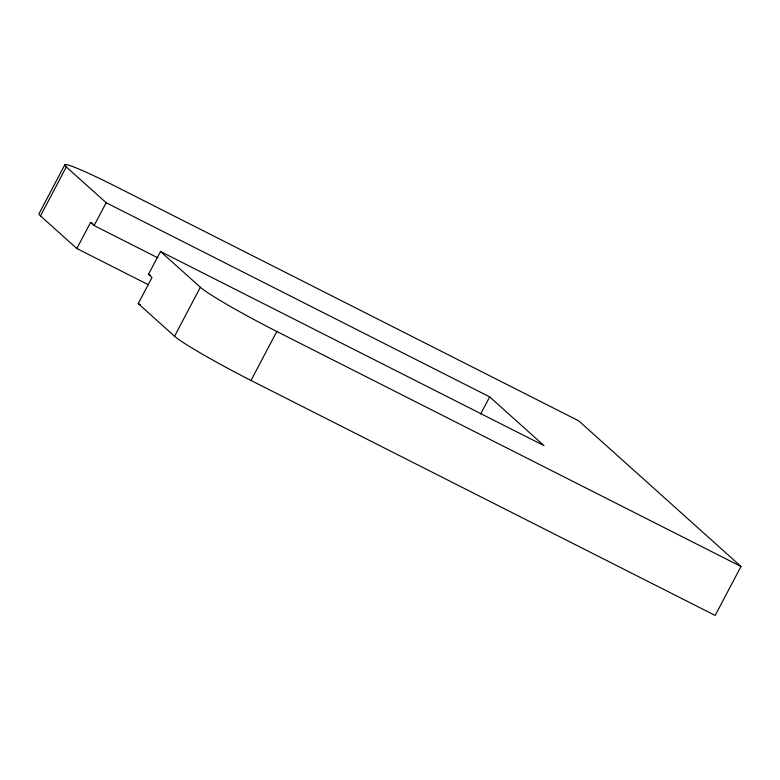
<?xml version="1.0" encoding="UTF-8"?>
<svg xmlns="http://www.w3.org/2000/svg" width="780" height="780" viewBox="0 0 780 780"><rect width="100%" height="100%" fill="white"/><g stroke="black" fill="none" stroke-linecap="round" stroke-linejoin="round"><path stroke-width="1.17" d="M64.818 164.785L39 213.739A73.973 4.777 27.8 0 0 40.492 215.904L76.83 248.518L148.268 284.69M40.492 215.904L66.3 166.939A73.973 4.777 27.8 0 1 114.504 185.825L578.701 420.82L741 566.485L715.182 615.449L250.994 380.455A73.973 4.777 27.8 0 1 174.564 336.238L138.216 303.615L151.983 277.505L148.463 274.336L160.505 251.492L544.001 445.633L489.674 396.874L106.168 202.722L66.3 166.939M76.83 248.518L90.597 222.407L92.761 223.499M157.989 257.907L94.127 225.576L106.168 202.722M174.564 336.238L200.372 287.274L160.505 251.492M250.994 380.455L276.802 331.49A73.973 4.777 27.8 0 1 200.372 287.274M480.694 413.897L489.674 396.874M276.802 331.49L741 566.485M148.463 274.336L150.628 275.438M138.216 303.615L140.38 304.717M90.597 222.407L94.127 225.576"/></g></svg>
